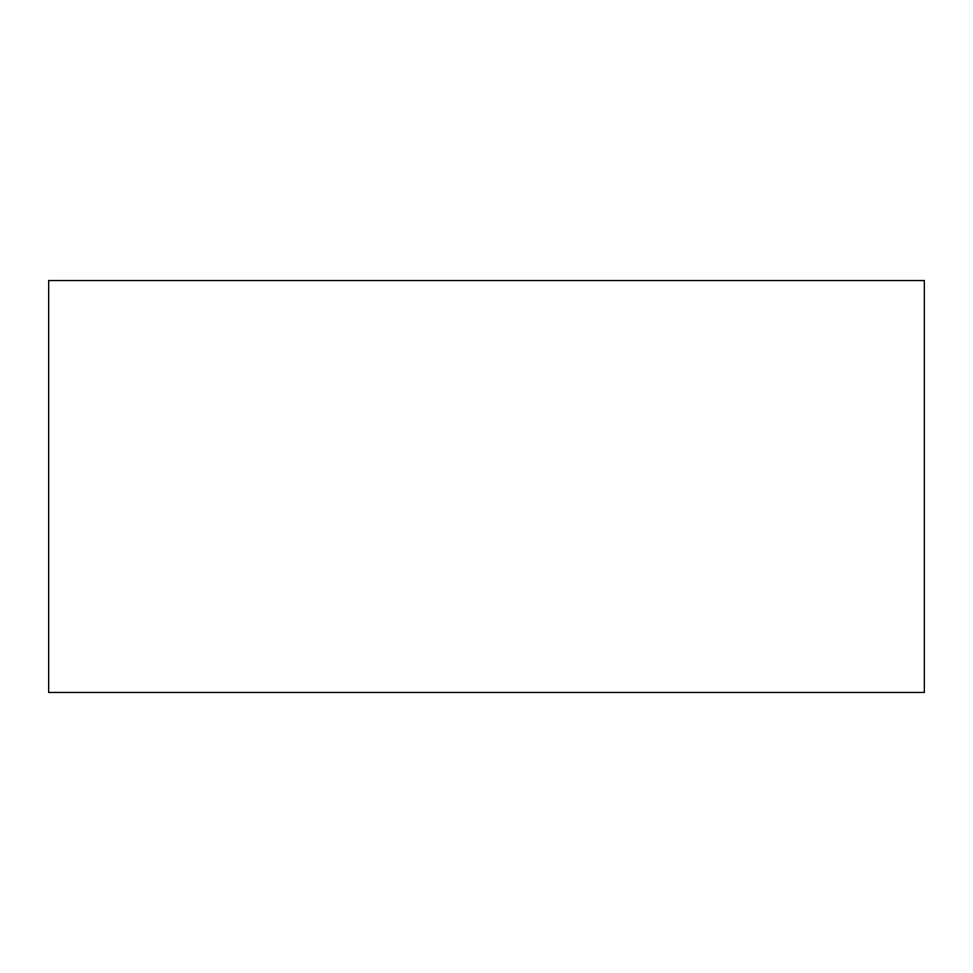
<?xml version="1.0" encoding="UTF-8"?>
<svg xmlns="http://www.w3.org/2000/svg" width="973" height="973" viewBox="0 0 973 973"><rect width="100%" height="100%" fill="white"/><g stroke="black" fill="none" stroke-linecap="round" stroke-linejoin="round"><path stroke-width="1.46" d="M924.35 280.54L48.65 280.54L48.65 692.46L924.35 692.46L924.35 280.54"/></g></svg>
